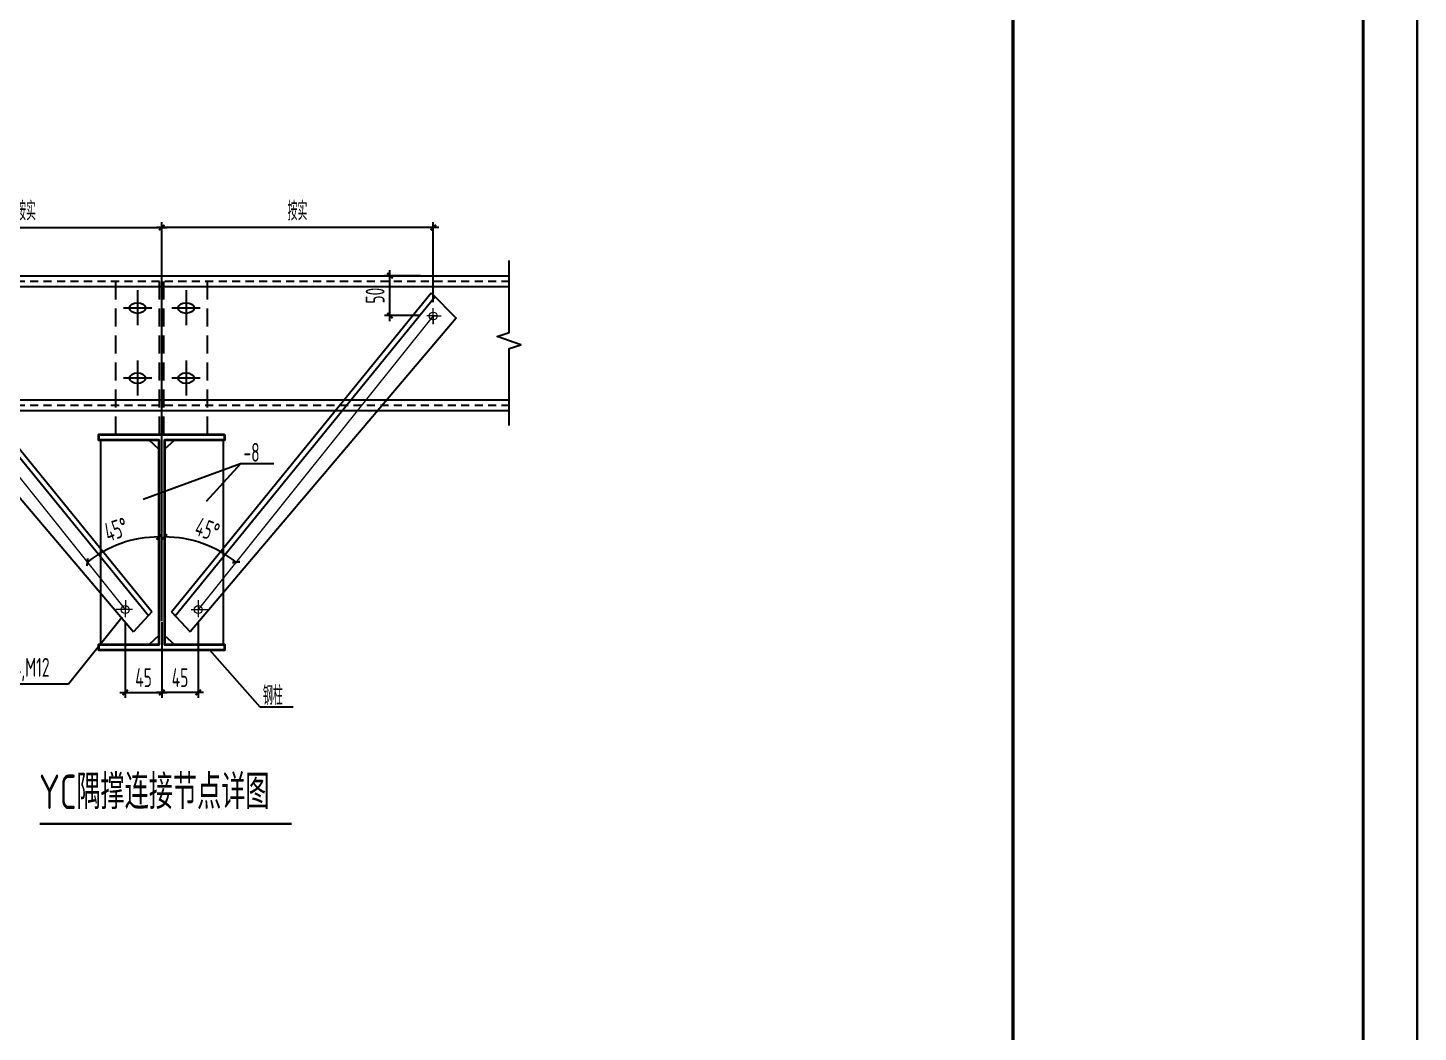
# Model space of a CAD drawing. Extents: x 447413 to 2975780, y -1432727 to 1301644.
# Drawn here: x 2756877 to 2795578, y -765574 to -737634 of the extents above; entities that cross this region are included whole.
import ezdxf
from ezdxf.enums import TextEntityAlignment as Align

# ---------------------------------------------------------------- set-up
doc = ezdxf.new("R2010")
doc.units = 0
doc.header["$LTSCALE"] = 1000
doc.header["$MEASUREMENT"] = 0
for name, pattern in [('HIDDEN', [7, 5, -2]), ('HIDDENX2', [0.75, 0.5, -0.25]), ('x', [5, 3, -2]), ('x1', [2.5, 1.5, -1])]:
    doc.linetypes.add(name, pattern=pattern)
for name, color, linetype in [('AXIS_DIM', 3, 'Continuous'), ('COLU_DE_NUM', 7, 'Continuous'), ('DIM', 3, 'Continuous'), ('PUB_TEXT', 7, 'Continuous'), ('THIN', 7, 'Continuous'), ('X', 2, 'x'), ('图框', 253, 'Continuous'), ('墙梁', 2, 'Continuous'), ('虚线', 1, 'HIDDEN'), ('螺栓', 15, 'Continuous'), ('轮廓线', 3, 'Continuous')]:
    doc.layers.add(name, color=color, linetype=linetype)
doc.layers.add('细实线', color=1, linetype='Continuous', lineweight=5)
doc.layers.add('钢柱', color=51, linetype='Continuous', lineweight=35)
doc.styles.add('TSSD_Dimension', font='sysz.shx', dxfattribs={"width": 0.7, "bigfont": 'syfs.shx'})
doc.styles.add('TSSD_Label', font='Tssdeng.shx', dxfattribs={"width": 0.7, "bigfont": 'hztxt.shx'})
doc.dimstyles.new('TSSD_10_150', dxfattribs={"dimtxt": 525, "dimasz": 150, "dimexe": 150, "dimexo": 375, "dimgap": 150, "dimtad": 1, "dimdec": 0, "dimlfac": 0.066667, "dimzin": 0, "dimdsep": 46, "dimtxsty": 'TSSD_Dimension', "dimblk": 'ARCHTICK', "dimblk1": 'ARCHTICK', "dimblk2": 'ARCHTICK', "dimcen": 0, "dimdle": 150, "dimclrt": 7, "dimadec": 0, "dimazin": 0, "dimtfac": 1, "dimtdec": 0, "dimtix": 1, "dimtmove": 2, "dimatfit": 3, "dimfxl": 0, "dimtolj": 1, "dimtzin": 0, "dimarcsym": 0})

# ---------------------------------------------------------------- blocks, each defined once
blk = doc.blocks.new('A$C6B0021A6')
at = {"layer": '图框', "color": 2, "const_width": 40, "elevation": -84000}
blk.add_lwpolyline([(20, 84120), (118920, 84120), (118920, 20), (20, 20)], close=True, dxfattribs=at)
at = {"layer": '图框', "color": 153, "const_width": 58, "elevation": -84000}
for points in [[(111420, 1020), (2520, 1020), (2520, 83120), (111420, 83120)], [(111420, 83120), (117920, 83120), (117920, 1020), (111420, 1020)]]:
    blk.add_lwpolyline(points, close=True, dxfattribs=at)
blk = doc.blocks.new('pppp')
at = {"layer": '螺栓', "lineweight": -3}
for p, q in [((0, -329), (0, 319)), ((263, 0), (-263, 0))]:
    blk.add_line(p, q, dxfattribs=at)
at = {"layer": '螺栓', "extrusion": (0, 0, -1)}
blk.add_ellipse((0, 0), major_axis=(-148, 0), ratio=0.666667, start_param=3.141593, end_param=9.424778, dxfattribs=at)
blk = doc.blocks.new('_ArchTick')
at = {"color": 0, "linetype": 'ByBlock', "const_width": 0.4}
blk.add_lwpolyline([(-0.5, -0.5), (0.5, 0.5)], dxfattribs=at)
blk = doc.blocks.new('*D127')
at = {"layer": 'Defpoints', "color": 0, "transparency": 16777216}
for p in [(2759591, -753816), (2760606, -753779), (2760606, -756123)]:
    blk.add_point(p, dxfattribs=at)
at = {"layer": 'DIM', "color": 0, "lineweight": -2, "transparency": 16777216}
for p, q in [((2759591, -754191), (2759591, -756273)), ((2760606, -754154), (2760606, -756273)), ((2759441, -756123), (2760756, -756123))]:
    blk.add_line(p, q, dxfattribs=at)
at = {"layer": 'DIM', "color": 0, "lineweight": -2, "transparency": 16777216, "xscale": 150, "yscale": 150, "zscale": 150, "rotation": 180}
blk.add_blockref('_ArchTick', (2759591, -756123), dxfattribs=at)
at = {"layer": 'DIM', "color": 0, "lineweight": -2, "transparency": 16777216, "xscale": 150, "yscale": 150, "zscale": 150}
blk.add_blockref('_ArchTick', (2760606, -756123), dxfattribs=at)
at = {"layer": 'DIM', "color": 7, "transparency": 16777216, "insert": (2760099, -755710), "char_height": 525, "attachment_point": 5, "style": 'TSSD_Dimension'}
blk.add_mtext('\\A1;45', dxfattribs=at)
blk = doc.blocks.new('*D129')
at = {"layer": 'Defpoints', "color": 0, "transparency": 16777216}
for p in [(2760606, -743190), (2753049, -745641), (2760606, -754505)]:
    blk.add_point(p, dxfattribs=at)
at = {"layer": 'DIM', "color": 0, "lineweight": -2, "transparency": 16777216}
for p, q in [((2753049, -745266), (2753049, -743040)), ((2760606, -754130), (2760606, -743040)), ((2752899, -743190), (2760756, -743190))]:
    blk.add_line(p, q, dxfattribs=at)
at = {"layer": 'DIM', "color": 0, "lineweight": -2, "transparency": 16777216, "xscale": 150, "yscale": 150, "zscale": 150, "rotation": 180}
blk.add_blockref('_ArchTick', (2753049, -743190), dxfattribs=at)
at = {"layer": 'DIM', "color": 0, "lineweight": -2, "transparency": 16777216, "xscale": 150, "yscale": 150, "zscale": 150}
blk.add_blockref('_ArchTick', (2760606, -743190), dxfattribs=at)
at = {"layer": 'DIM', "color": 7, "transparency": 16777216, "insert": (2756828, -742730), "char_height": 525, "attachment_point": 5, "style": 'TSSD_Dimension'}
blk.add_mtext('\\A1;按实', dxfattribs=at)
blk = doc.blocks.new('*D130')
at = {"layer": 'Defpoints', "color": 0, "transparency": 16777216}
for p in [(2753049, -745651), (2760531, -749105), (2759819, -751879), (2759591, -753816), (2760531, -754785)]:
    blk.add_point(p, dxfattribs=at)
at = {"layer": 'DIM', "color": 0, "lineweight": -2, "transparency": 16777216}
blk.add_arc((2760531, -754989), 3191, 90, 128.7006, dxfattribs=at)
at = {"layer": 'DIM', "color": 0, "lineweight": -2, "transparency": 16777216, "xscale": 150, "yscale": 150, "zscale": 150}
blk.add_blockref('_ArchTick', (2760531, -751798), dxfattribs=at)
at = {"layer": 'DIM', "color": 0, "lineweight": -2, "transparency": 16777216, "xscale": 150, "yscale": 150, "zscale": 150, "rotation": 218.7006011372305}
blk.add_blockref('_ArchTick', (2758536, -752499), dxfattribs=at)
at = {"layer": 'DIM', "color": 7, "transparency": 16777216, "insert": (2759337, -751590), "char_height": 525, "attachment_point": 5, "rotation": 19.3503, "style": 'TSSD_Dimension'}
blk.add_mtext('\\A1;45%%D', dxfattribs=at)
blk = doc.blocks.new('*D131')
at = {"layer": 'Defpoints', "color": 0, "transparency": 16777216}
for p in [(2760606, -753779), (2761622, -753816), (2760606, -756123)]:
    blk.add_point(p, dxfattribs=at)
at = {"layer": 'DIM', "color": 0, "lineweight": -2, "transparency": 16777216}
for p, q in [((2760606, -754154), (2760606, -756273)), ((2761622, -754191), (2761622, -756273)), ((2761772, -756123), (2760456, -756123))]:
    blk.add_line(p, q, dxfattribs=at)
at = {"layer": 'DIM', "color": 0, "lineweight": -2, "transparency": 16777216, "xscale": 150, "yscale": 150, "zscale": 150, "rotation": 180}
blk.add_blockref('_ArchTick', (2760606, -756123), dxfattribs=at)
at = {"layer": 'DIM', "color": 0, "lineweight": -2, "transparency": 16777216, "xscale": 150, "yscale": 150, "zscale": 150}
blk.add_blockref('_ArchTick', (2761622, -756123), dxfattribs=at)
at = {"layer": 'DIM', "color": 7, "transparency": 16777216, "insert": (2761114, -755710), "char_height": 525, "attachment_point": 5, "style": 'TSSD_Dimension'}
blk.add_mtext('\\A1;45', dxfattribs=at)
blk = doc.blocks.new('*D132')
at = {"layer": 'AXIS_DIM', "color": 0, "lineweight": -2, "transparency": 16777216}
for p, q in [((2767808, -744530), (2766807, -744530)), ((2766957, -745791), (2766957, -744380)), ((2767789, -745641), (2766807, -745641))]:
    blk.add_line(p, q, dxfattribs=at)
at = {"layer": 'Defpoints', "color": 0, "transparency": 16777216}
for p in [(2766957, -744530), (2768183, -744530), (2768164, -745641)]:
    blk.add_point(p, dxfattribs=at)
at = {"layer": 'AXIS_DIM', "color": 0, "lineweight": -2, "transparency": 16777216, "xscale": 150, "yscale": 150, "zscale": 150}
for p, rotation in [((2766957, -744530), 90), ((2766957, -745641), 270)]:
    blk.add_blockref('_ArchTick', p, dxfattribs=dict(at, rotation=rotation))
at = {"layer": 'AXIS_DIM', "color": 7, "transparency": 16777216, "insert": (2766545, -745085), "char_height": 525, "attachment_point": 5, "rotation": 90, "style": 'TSSD_Dimension'}
blk.add_mtext('\\A1;50', dxfattribs=at)
blk = doc.blocks.new('*D133')
at = {"layer": 'Defpoints', "color": 0, "transparency": 16777216}
for p in [(2760606, -743190), (2768164, -745641), (2760606, -754505)]:
    blk.add_point(p, dxfattribs=at)
at = {"layer": 'DIM', "color": 0, "lineweight": -2, "transparency": 16777216}
for p, q in [((2760606, -754130), (2760606, -743040)), ((2768164, -745266), (2768164, -743040)), ((2768314, -743190), (2760456, -743190))]:
    blk.add_line(p, q, dxfattribs=at)
at = {"layer": 'DIM', "color": 0, "lineweight": -2, "transparency": 16777216, "xscale": 150, "yscale": 150, "zscale": 150, "rotation": 180}
blk.add_blockref('_ArchTick', (2760606, -743190), dxfattribs=at)
at = {"layer": 'DIM', "color": 0, "lineweight": -2, "transparency": 16777216, "xscale": 150, "yscale": 150, "zscale": 150}
blk.add_blockref('_ArchTick', (2768164, -743190), dxfattribs=at)
at = {"layer": 'DIM', "color": 7, "transparency": 16777216, "insert": (2764385, -742730), "char_height": 525, "attachment_point": 5, "style": 'TSSD_Dimension'}
blk.add_mtext('\\A1;按实', dxfattribs=at)
blk = doc.blocks.new('*D134')
at = {"layer": 'Defpoints', "color": 0, "transparency": 16777216}
for p in [(2768164, -745651), (2760681, -749105), (2762070, -752117), (2761622, -753816), (2760681, -754785)]:
    blk.add_point(p, dxfattribs=at)
at = {"layer": 'DIM', "color": 0, "lineweight": -2, "transparency": 16777216}
blk.add_arc((2760681, -754989), 3191, 51.2994, 90, dxfattribs=at)
at = {"layer": 'DIM', "color": 0, "lineweight": -2, "transparency": 16777216, "xscale": 150, "yscale": 150, "zscale": 150}
for p, rotation in [((2760681, -751798), 180.0000000000008), ((2762677, -752499), 321.299398862774)]:
    blk.add_blockref('_ArchTick', p, dxfattribs=dict(at, rotation=rotation))
at = {"layer": 'DIM', "color": 7, "transparency": 16777216, "insert": (2761875, -751590), "char_height": 525, "attachment_point": 5, "rotation": 340.6497, "style": 'TSSD_Dimension'}
blk.add_mtext('\\A1;45%%D', dxfattribs=at)

msp = doc.modelspace()

# ---------------------------------------------------------------- linework, layer by layer
for p, q in [((2760232.7, -753990.1, 126000), (2753004.7, -745119.8, 126000)), ((2760334.1, -753882.5, 126000), (2753104.5, -745010.3, 126000)), ((2760878.8, -753882.5, 126000), (2768108.4, -745010.3, 126000)), ((2760980.2, -753990.1, 126000), (2768208.2, -745119.8, 126000)), ((2768108.4, -745010.3, 126000), (2768802.4, -745707.6, 126000)), ((2752410.4, -745707.6, 126000), (2759815.6, -754432.6, 126000)), ((2768802.4, -745707.6, 126000), (2761397.3, -754432.6, 126000)), ((2760528.7, -749356.5, 126000), (2760251.9, -749105.8, 126000)), ((2760684.1, -749356.5, 126000), (2760960.9, -749105.8, 126000)), ((2760334.1, -753882.5, 126000), (2759815.6, -754432.6, 126000)), ((2760878.8, -753882.5, 126000), (2761397.3, -754432.6, 126000)), ((2760528.7, -754534.4, 126000), (2760251.9, -754785.1, 126000)), ((2760684.1, -754534.4, 126000), (2760960.9, -754785.1, 126000))]:
    msp.add_line(p, q)
at = {"layer": 'AXIS_DIM'}
for p, q in [((2758007.2, -755886.3, 126000), (2759507, -754023.9, 126000)), ((2755874.9, -755886.3, 126000), (2758007.2, -755886.3, 126000))]:
    msp.add_line(p, q, dxfattribs=at)
at = {"layer": 'COLU_DE_NUM', "const_width": 62.5, "elevation": 126000}
msp.add_lwpolyline([(2757211.8, -759775.1), (2764225.7, -759775.1)], dxfattribs=at)
at = {"layer": 'DIM'}
for p, q in [((2762801.9, -749764.8, 126000), (2760084.6, -750753.7, 126000)), ((2762801.9, -749764.8, 126000), (2761841.1, -750806.4, 126000)), ((2763725.1, -749764.8, 126000), (2762801.9, -749764.8, 126000)), ((2763344.6, -756529.3, 126000), (2761948.7, -754945.4, 126000)), ((2764267.8, -756529.3, 126000), (2763344.6, -756529.3, 126000))]:
    msp.add_line(p, q, dxfattribs=at)
at = {"layer": 'THIN', "elevation": 126000}
msp.add_lwpolyline([(2770271.5, -748699.5), (2770271.5, -746554), (2770601.5, -746449), (2769941.5, -746219.3), (2770271.5, -746114.3), (2770271.5, -744109.5)], dxfattribs=at)
at = {"layer": 'X', "color": 8, "linetype": 'x1', "ltscale": 0.15}
for p, q in [((2750941.4, -744679.5, 126000), (2770271.5, -744680.7, 126000)), ((2750941.4, -748129.5, 126000), (2770271.5, -748131, 126000))]:
    msp.add_line(p, q, dxfattribs=at)
at = {"layer": '墙梁', "ltscale": 0.2}
for p, q in [((2750941.4, -744529.5, 126000), (2770271.5, -744530.7, 126000)), ((2750941.4, -744829.5, 126000), (2770271.5, -744830.7, 126000)), ((2750941.4, -747979.5, 126000), (2770271.5, -747981, 126000)), ((2750941.4, -748279.5, 126000), (2770271.5, -748281, 126000))]:
    msp.add_line(p, q, dxfattribs=at)
at = {"layer": '细实线'}
for p, q in [((2753049.3, -745650.5, 126000), (2759591, -753815.7, 126000)), ((2768163.5, -745650.5, 126000), (2761621.9, -753815.7, 126000)), ((2768260.5, -745650.5, 126000), (2767980.6, -745650.5, 126000)), ((2768163.5, -745650.5, 126000), (2767998, -745650.5, 126000)), ((2768163.5, -745650.5, 126000), (2768163.5, -745429.8, 126000)), ((2768163.5, -745689.1, 126000), (2768163.5, -745611.9, 126000)), ((2768163.5, -745874.2, 126000), (2768163.5, -745640.9, 126000)), ((2768163.5, -745650.5, 126000), (2768163.5, -745727.8, 126000)), ((2768163.5, -745650.5, 126000), (2768163.5, -745871.2, 126000)), ((2768163.5, -745650.5, 126000), (2768240.8, -745650.5, 126000)), ((2768163.5, -745650.5, 126000), (2768384.2, -745650.5, 126000)), ((2759788.5, -753818.7, 126000), (2759325.9, -753818.7, 126000)), ((2759592.3, -753559.5, 126000), (2759589.9, -754030.6, 126000)), ((2761424.4, -753818.7, 126000), (2761887, -753818.7, 126000)), ((2761620.6, -753559.5, 126000), (2761622.9, -754030.6, 126000))]:
    msp.add_line(p, q, dxfattribs=at)
for centre in [(2768163.5, -745650.5, 126000), (2759590.9, -753818.6, 126000), (2761622, -753818.6, 126000)]:
    msp.add_circle(centre, 110.4, dxfattribs=at)
at = {"layer": '虚线', "linetype": 'HIDDENX2'}
for p, q in [((2759331.4, -748945.4, 126000), (2759331.4, -744529.5, 126000)), ((2759331.4, -744529.5, 126000), (2761881.4, -744529.5, 126000)), ((2760546.4, -748945.4, 126000), (2760546.4, -744529.5, 126000)), ((2760666.4, -748945.4, 126000), (2760666.4, -744529.5, 126000)), ((2761881.4, -748945.4, 126000), (2761881.4, -744529.5, 126000))]:
    msp.add_line(p, q, dxfattribs=at)
at = {"layer": '轮廓线', "ltscale": 0.25}
for p, q in [((2758896.9, -749105.4, 126000), (2758896.9, -754785.4, 126000)), ((2762316, -749105.4, 126000), (2762316, -754785.4, 126000))]:
    msp.add_line(p, q, dxfattribs=at)
at = {"layer": '钢柱', "elevation": 126000}
msp.add_lwpolyline([(2762356.4, -748945.4), (2762356.4, -749105.4), (2760681.4, -749105.4), (2760681.4, -754785.4), (2762356.4, -754785.4), (2762356.4, -754945.4), (2758856.4, -754945.4), (2758856.4, -754785.4), (2760531.4, -754785.4), (2760531.4, -749105.4), (2758856.4, -749105.4), (2758856.4, -748945.4)], close=True, dxfattribs=at)

# ---------------------------------------------------------------- block references
at = {"xscale": 1.5, "yscale": 1.5, "zscale": 1.5}
msp.add_blockref('A$C6B0021A6', (2617168.3, -835904.4, 252000), dxfattribs=at)
at = {"layer": 'X', "color": 8, "linetype": 'x1', "ltscale": 0.15, "xscale": -1.5, "yscale": 1.5, "zscale": 1.5, "rotation": 180}
msp.add_blockref('pppp', (2761281.4, -745429.5, 126000), dxfattribs=at)
at = {"layer": '墙梁', "xscale": -1.5, "yscale": 1.5, "zscale": 1.5, "rotation": 180}
for p in [(2759931.4, -745429.5, 126000), (2759931.4, -747379.5, 126000), (2761281.4, -747379.5, 126000)]:
    msp.add_blockref('pppp', p, dxfattribs=at)

# ---------------------------------------------------------------- texts
at = {"layer": 'COLU_DE_NUM', "style": 'TSSD_Label', "width": 0.7}
msp.add_text('YC隅撑连接节点详图', height=960, dxfattribs=at).set_placement((2760399.2, -758837.6, 126000), align=Align.MIDDLE)
at = {"layer": 'PUB_TEXT', "style": 'TSSD_Dimension', "width": 0.705882}
for s, p in [('-8', (2762878.4, -749705.4, 126000)), ('%%C14,M12', (2756026.1, -755687.8, 126000)), ('钢柱', (2763421.2, -756469.9, 126000))]:
    msp.add_text(s, height=525, dxfattribs=at).set_placement(p)

# ---------------------------------------------------------------- dimensions: what is measured, and where the dimension line sits
at = {"layer": 'AXIS_DIM'}
dim = msp.add_linear_dim(base=(2766957.3, -744529.6, 126000), p1=(2768163.5, -745640.9, 126000), p2=(2768182.9, -744529.6, 126000), angle=90, text='50', dimstyle='TSSD_10_150', dxfattribs=at)
dim.commit()
dim.dimension.update_dxf_attribs({"geometry": '*D132', "text_midpoint": (2766544.8, -745085.3, 126000)})
at = {"layer": 'DIM'}
for base, p1, p2, text, picture, middle in [((2760606.4, -743189.6, 126000), (2753049.3, -745640.9, 126000), (2760606.4, -754504.5, 126000), '按实', '*D129', (2756827.9, -742729.6, 126000)), ((2760606.4, -756122.5, 126000), (2759591, -753815.7, 126000), (2760606.4, -753779.4, 126000), '45', '*D127', (2760098.7, -755710, 126000))]:
    dim = msp.add_linear_dim(base=base, p1=p1, p2=p2, text=text, dimstyle='TSSD_10_150', dxfattribs=at)
    dim.commit()
    dim.dimension.update_dxf_attribs({"geometry": picture, "text_midpoint": middle})
for base, p1, p2, text, picture, middle in [((2760606.4, -743189.6, 126000), (2768163.5, -745640.9, 126000), (2760606.4, -754504.5, 126000), '按实', '*D133', (2764385, -742729.6, 126000)), ((2760606.4, -756122.5, 126000), (2761621.9, -753815.7, 126000), (2760606.4, -753779.4, 126000), '45', '*D131', (2761114.1, -755710, 126000))]:
    dim = msp.add_linear_dim(base=base, p1=p1, p2=p2, angle=180, text=text, dimstyle='TSSD_10_150', dxfattribs=at)
    dim.commit()
    dim.dimension.update_dxf_attribs({"geometry": picture, "text_midpoint": middle})
for base, line1, line2, picture, middle in [((2759819, -751879), ((2760531.4, -754785.4, 126000), (2760531.4, -749105.4, 126000)), ((2753049.3, -745650.5, 126000), (2759591, -753815.7, 126000)), '*D130', (2759337.4, -751589.5, 126000)), ((2762070.3, -752116.6), ((2760681.4, -754785.4, 126000), (2760681.4, -749105.4, 126000)), ((2768163.5, -745650.5, 126000), (2761621.9, -753815.7, 126000)), '*D134', (2761875.4, -751589.5, 126000))]:
    dim = msp.add_angular_dim_2l(base=base, line1=line1, line2=line2, text='45%%D', dimstyle='TSSD_10_150', dxfattribs=at)
    dim.commit()
    dim.dimension.update_dxf_attribs({"geometry": picture, "text_midpoint": middle})

doc.saveas('drawing.dxf')
